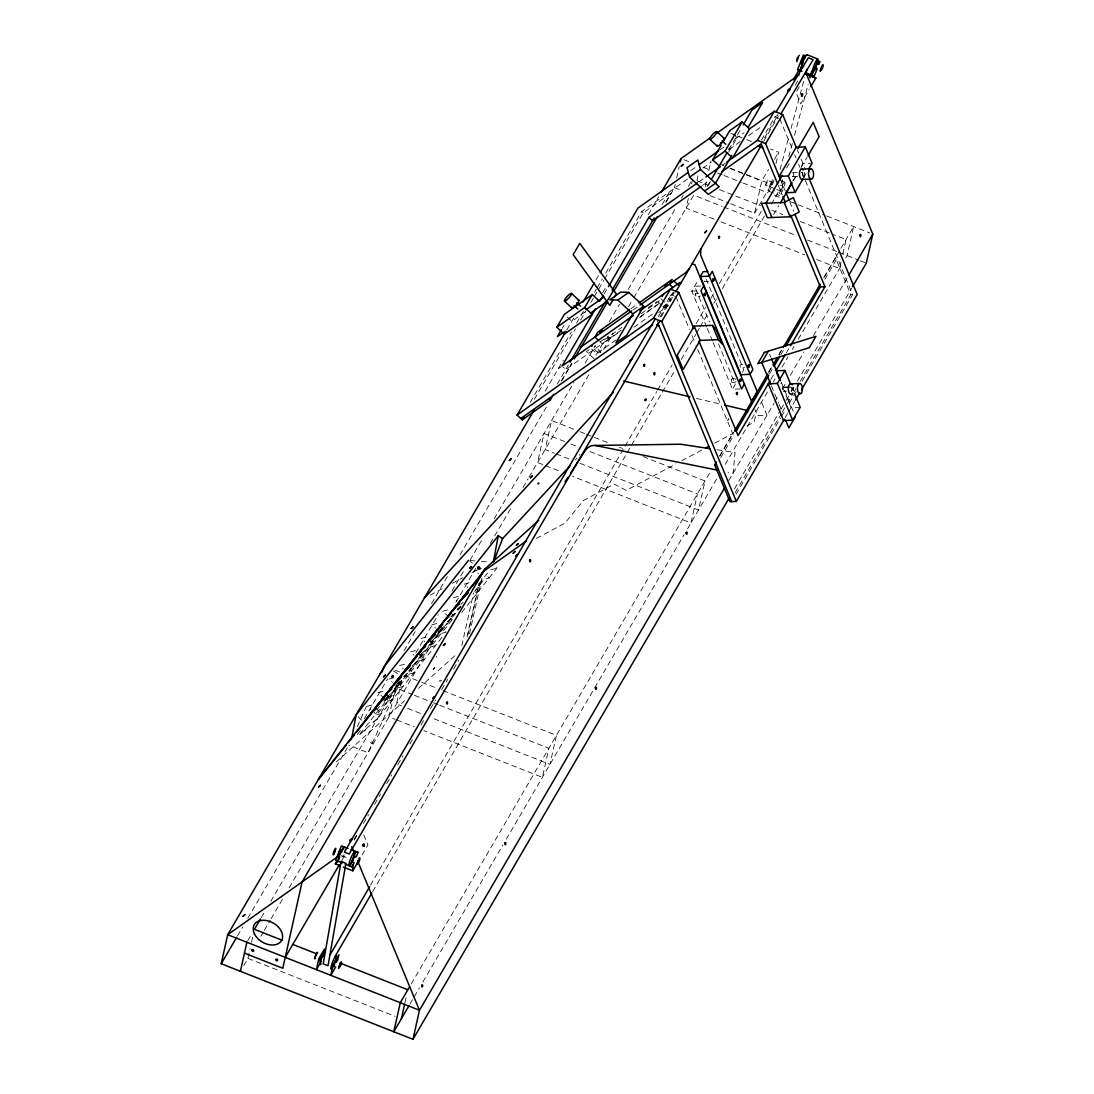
<?xml version="1.0" encoding="UTF-8"?>
<svg xmlns="http://www.w3.org/2000/svg" width="1094" height="1094" viewBox="0 0 1094 1094"><rect width="100%" height="100%" fill="white"/><g stroke="black" fill="none" stroke-linecap="round" stroke-linejoin="round"><path stroke-width="0.75" stroke-dasharray="5 3.75" d="M243.757 965.551L247.941 958.371L250.116 948.689M251.552 942.235L253.001 935.78M401.744 680.673L396.534 703.962L401.279 705.835M428.151 647.73L419.658 655.689M461.805 645.638L473.593 592.934M467.029 636.995L479.131 582.856M467.931 634.78L479.459 583.225M469.49 633.795L481.962 578.015M404.958 1002.678L406.407 996.224M665.918 202.363L674.533 187.621L675.258 184.394M676.694 177.939L679.224 166.644M688.317 198.424L686.157 208.106L714.614 219.32M691.558 183.901L692.639 179.06M696.96 180.647L698.396 174.192M705.233 186.705L707.039 178.65M708.83 170.596L710.991 160.914M730.792 203.799L754.6 213.18L761.807 180.934L768.521 169.447M754.6 213.18L771.379 184.462L772.46 179.621M776.056 163.512L778.586 152.216L770.641 149.099M840.999 262.095L839.563 268.55L815.837 259.21M842.804 254.027L846.059 239.504L833.396 234.513M475.37 590.842L476.806 589.283L475.808 589.981M780.049 169.597L788.842 136.75M791.044 128.531L804.678 77.606M781.759 182.985L782.648 179.703M788.801 156.702L792.316 143.56M794.517 135.355L808.151 84.429M436.684 656.359L436.287 657.207M672.742 292.686L673.412 292.59M357.287 726.553L366.394 706.396M399.556 682.971L368.063 752.727L348.89 745.164M370.483 885.21L624.195 447.706M625.057 446.229L656.769 391.543M657.631 390.066L672.195 364.931M696.194 323.55L705.63 307.291M710.772 298.416L714.191 292.508M719.332 283.633L761.342 211.21M372.712 891.542L626.424 454.024M627.272 452.547L674.424 371.263M681.275 359.434L695.852 334.299M696.7 332.822L699.271 328.391M700.133 326.915L707.845 313.609M713.849 303.27L716.42 298.826M722.423 288.488L764.419 216.065M771.27 204.236L778.135 192.407L773.335 190.52M562.33 328.2L563.971 325.369M566.801 329.909L573.653 318.163M595.943 279.996L599.375 274.129M530.248 402.346L571.396 331.892M576.538 323.086L583.403 311.339M594.548 292.262L596.257 289.322M597.119 287.859L602.261 279.052M605.693 273.172L641.699 211.525L687.634 178.937M534.323 399.324L575.471 328.87M580.613 320.063L585.755 311.257M590.897 302.45L593.468 298.047M594.329 296.57L603.765 280.433M604.613 278.956L643.204 212.906L671.101 193.105L669.596 191.723L661.104 206.274M545.195 391.119L563.232 360.254M602.671 292.727L607.074 285.178M648.304 214.588L658.67 196.852M604.12 293.971L607.567 288.078M557.215 384.144L568.292 365.177M561.359 380.999L571.642 363.372M665.959 201.911L671.101 193.105M237.494 935.876L242.636 927.069M247.777 918.276L348.029 746.628M364.384 718.621L387.645 678.786M404.014 650.766L415.214 631.594M431.583 603.56L447.952 575.54M460.013 554.89L547.889 404.438M561.673 380.835L572.012 363.14M247.723 940.813L251.921 933.633M261.316 917.538L264.762 911.644M270.779 901.333L399.255 681.384M415.829 652.995L438.215 614.691M451.972 591.116L464.02 570.48M470.051 560.169L482.098 539.547M494.146 518.912L573.967 382.244M585.153 363.099L595.478 345.43M609.235 321.882L619.546 304.214M628.147 289.486L676.311 207.04M681.466 198.205L683.189 195.252M688.345 186.418L690.929 182.001M260.823 936.327L263.394 931.924M264.242 930.461L270.259 920.177M271.107 918.7L283.127 898.147M289.131 887.863L436.957 634.766M455.87 602.37L475.644 568.511M490.262 543.486L510.912 508.149M522.946 487.541L528.101 478.707M528.963 477.23L589.844 373.013M603.601 349.451L613.05 333.26M628.53 306.758L632.838 299.387M633.699 297.924L693.705 195.17L722.177 206.383M707.189 186.582L709.774 182.178M728.659 149.837L740.679 129.256M708.816 184.544L710.498 181.672M728.645 152.23L737.151 137.68L729.657 130.774M658.356 316.617L671.114 294.792L674.205 292.59L657.207 321.691M761.397 140.21L774.99 116.921L778.094 114.733L761.096 143.834M341.957 860.253L345.389 854.373M353.991 839.659L357.423 833.778M363.44 823.481L368.596 814.647M374.613 804.35L380.63 794.053M386.647 783.755L391.802 774.921M397.819 764.624L402.975 755.79M409.84 744.016L412.424 739.612M421.012 724.898L424.458 719.004M430.475 708.707L435.631 699.886M441.648 689.589L447.651 679.278M453.668 668.981L458.824 660.161M354.265 840.219L357.506 834.667M795.201 85.291L799.249 78.358M661.173 316.863L674.205 294.546M763.667 141.372L778.313 116.292M799.263 86.877L796.022 92.429L800.767 103.875L809.15 89.503M362.046 855.002L367.926 844.937L363.181 833.491M706.642 326.942L691.791 291.113L698.669 279.326M774.388 159.396L778.586 152.216M786.586 167.915L790.88 160.572M792.781 181.071L797.034 173.796M801.287 166.52L802.982 163.608L810.572 163.307M773.622 214.574L778.778 205.754M793.369 180.756L797.663 173.413M801.095 167.532L807.112 157.235M803.598 177.802L807.003 171.99M740.05 388.944L732.46 389.245L735.291 384.391L718.512 343.899M742.375 372.261L743.783 369.84L706.355 279.503M411.289 983.875L710.184 472.129M719.647 455.938L733.404 432.376M768.658 372.015L772.104 366.121M778.983 354.347L781.554 349.93M823.7 277.78L840.028 249.815M840.889 248.338L853.607 226.567L847.112 255.613L845.43 258.485M719.825 456.061L733.541 432.581M768.699 372.398L772.118 366.531M778.983 354.784L781.554 350.381M824.425 276.987L835.57 257.91L837.389 257.828L824.644 279.667M720.755 457.524L733.5 435.699L695.962 345.102M769.629 373.833L772.214 369.416M780.815 354.688L784.261 348.795M770.805 379.468L774.196 373.656M786.23 353.034L789.677 347.154M409.949 1004.087L413.395 998.193M414.257 996.73L419.412 987.896M422.858 982.002L502.83 845.074M506.276 839.18L593.796 689.316M594.657 687.852L684.092 534.72M687.538 528.84L717.445 477.627M725.185 464.376L768.179 390.749M773.349 381.915L775.058 378.975M781.95 367.201L787.967 356.89M792.261 349.533L793.984 346.579M798.278 339.222L842.079 264.242M728.795 480.649L773.896 403.44M774.743 401.963L779.051 394.606M782.484 388.712L786.791 381.355M790.224 375.461L803.994 351.912M813.444 335.708L847.85 276.823M734.43 488.922L780.104 410.729M780.966 409.252L785.287 401.867M786.148 400.39L790.456 393.019M791.318 391.543L793.902 387.112M797.348 381.218L851.638 288.255M735.072 492.861L781.376 413.6M782.224 412.137L786.518 404.794M787.365 403.33L793.369 393.047M794.23 391.584L795.94 388.643M800.234 381.314L850.817 294.71L835.57 257.91M736.043 494.269L780.624 417.935M781.472 416.472L785.765 409.129M789.198 403.262L796.049 391.515M802.052 381.232L852.636 294.628L800.493 168.804M785.177 417.758L787.748 413.354M788.569 411.946L794.613 401.607M728.919 149.126L728.973 148.018M357.259 734.443L360.446 730.436M377.416 709.035L379.536 706.368M383.775 701.022L389.081 694.334M395.454 686.307L398.626 682.3M437.887 632.824L441.06 628.818M461.039 606.473L358.627 735.551L377.457 718.703L441.921 637.446M478.994 583.854L488.498 571.875M372.042 710.539L376.733 714.847L454.037 617.413M474.591 591.512L484.382 579.177L489.196 577.878L485.681 574.637M461.791 612.408L496.881 568.183L496.389 565.366M600.332 352.829L600.879 351.858L594.63 346.114M377.457 718.703L374.285 721.425A10.434 7.316 12.6 0 1 369.389 722.409M728.836 419.754L727.346 420.438L728.877 418.482M599.621 352.774L600.879 351.858M341.971 856.93L344.172 854.592M460.793 604.353L463.227 602.165M457.169 609.372L460.834 606.09M457.155 609.741L460.752 606.527M451.097 616.565L457.21 611.095M451.111 616.907L457.114 611.56M447.473 621.57L452.369 617.207L447.473 621.939M440.198 629.87L447.528 623.307L440.226 630.199M437.791 633.782L442.673 629.419L436.588 635.231M430.503 642.069L437.832 635.518L430.544 642.397M429.327 644.899L432.992 641.617L428.096 646.363M420.821 654.28L425.703 649.918M419.645 657.111L423.31 653.829L418.414 658.574M414.79 663.21L418.455 659.942L411.166 666.82M409.949 669.323L413.614 666.041L408.718 670.786M403.891 676.516L408.773 672.14L403.877 676.885M397.819 683.709L402.701 679.347M397.833 684.065L401.43 680.851M394.196 688.728L399.091 684.352L394.196 689.097M386.907 697.015L394.237 690.464L386.948 697.343M384.514 700.939L389.396 696.563L384.5 701.309M336.268 761.889L404.589 700.762M418.51 688.317L456.471 654.349M690.847 170.541L697.794 165.604M720.071 149.796L724.242 146.828M735.373 138.938L744.043 132.784M702.881 168.107L711.209 162.199M729.233 149.399L740.323 141.536M748.652 135.629L762.518 125.783M698.929 181.836L704.495 177.898M722.573 165.057L725.363 163.088M702.526 185.406L708.078 181.467M585.126 311.831L571.847 321.267L565.598 315.51M630.814 308.754L637.706 303.858M633.098 309.971L639.005 305.787M558.255 368.774L561.031 366.805M589.174 349.67L586.411 351.625L593.905 358.531L605.242 339.126L621.775 327.393M600.196 341.848L608.455 335.981M648.414 307.619L656.673 301.753M641.057 313.704L661.733 299.031M621.187 330.224L565.721 369.594L563.219 367.283M640.605 316.44L658.629 303.653M617.563 333.219L602.411 343.967L599.909 341.67M639.607 317.575L658.889 303.886M669.911 296.064L676.803 291.168M616.031 339.988L596.736 353.677L591.745 349.068M633.946 327.27L654.609 312.611M662.868 306.744L669.76 301.848M658.656 312.569L668.311 305.732L665.808 303.421M772.255 182.137L770.408 186.992L772.255 182.137L767.523 180.264L765.581 185.064L775.031 188.824M765.677 185.132L767.523 180.264M783.044 186.39C776.877 197.44 788.282 185.16 779.967 185.173M430.106 595.191L443.521 588.025M452.465 583.252L462.926 577.659M471.924 572.846L476.423 570.453M536.416 538.398L564.914 523.178L583.485 500.464L614.158 484.081L626.247 490.413L675.86 463.911M681.836 460.724L702.786 449.525M714.765 443.125L732.72 433.539M747.011 425.908L754.149 422.093L756.255 412.657L754.956 409.512M698.724 293.397C692.488 291.633 695.237 299.633 700.379 295.941M695.825 296.118L695.688 293.52M479.828 569.249L475.015 570.548L478.529 573.789M490.878 569.81L496.881 568.183M469.066 582.815L464.253 584.114L467.753 587.355M458.304 596.38L453.477 597.68L456.991 600.921M475.22 592.305L478.434 591.444L476.095 589.283M447.542 609.946L442.714 611.245L448.567 616.647M436.766 623.512L431.952 624.824L435.467 628.052M426.004 637.077L421.19 638.39L424.704 641.617M430.557 647.019L435.371 645.706L428.342 639.238M404.479 664.222L399.652 665.521L403.166 668.762M419.781 660.585L424.609 659.272L415.241 650.643L410.428 651.956L413.929 655.183M393.717 677.788L388.89 679.087L392.404 682.328M409.019 674.15L413.847 672.851L410.332 669.61M382.941 691.353L378.127 692.652L383.98 698.04M398.257 687.716L403.071 686.417L398.394 682.095M372.179 704.919L367.365 706.218L370.88 709.459M376.733 714.847L381.546 713.548L374.517 707.08M735.879 379.208C729.014 376.199 729.042 385.238 735.893 381.806M731.339 381.984L731.325 379.386M792.617 172.729L797.184 172.551M793.013 176.599L797.567 176.407M708.871 281.39L704.317 281.568L704.194 278.97M700.707 286.026L694.622 286.259L709.473 322.087M691.791 291.113L699.394 290.813M850.817 294.71L852.636 294.628M742.826 364.712C738.272 362.647 739.776 371.167 744.426 367.256M783.413 391.269L786.449 391.146M800.206 407.283L791.085 407.638L780.925 383.105M757.896 415.583L767.003 415.214L761.834 402.729M470.051 560.538L474.905 560.921M481.36 561.427L489.428 562.056M716.967 449.73L735.072 452.492L733.103 473.278L728.112 472.266M696.604 398.421L721.466 404.356M774.99 116.921L778.586 118.343M730.942 133.454L735.715 135.328M737.301 135.957L745.233 139.088M746.819 139.704L751.592 141.591M781.608 180.948L784.699 182.165M720.563 164.442L723.736 165.686M730.095 168.189L771.379 184.462M730.054 168.421L761.807 180.934M776.576 189.426L781.212 191.245M768.767 191.231L779.557 195.484M683.969 159.738L689.876 162.062M703.36 167.368L711.264 170.486M717.596 172.975L722.341 174.849M723.927 175.478L741.322 182.329M742.908 182.944L768.207 192.913M774.538 195.416L780.856 197.905M790.347 201.638L796.678 204.14M798.251 204.756L825.136 215.354M826.722 215.969L869.839 232.954M697.384 180.934L708.461 185.296M719.537 189.659L760.645 205.85M771.721 210.212L782.798 214.574M800.193 221.439L831.823 233.897M710.143 195.662L729.192 203.169M674.533 187.621L681.904 190.52M723.763 207.012L796.5 235.675M807.577 240.037L837.621 251.88M839.207 252.495L858.913 260.263M860.39 260.851L866.298 263.175M720.946 221.822L804.76 254.847M671.114 294.792L674.711 296.2M573.694 429.217L551.608 420.52L545.127 449.566L554.617 453.313M579.998 431.706L584.729 433.566M586.302 434.195L608.373 442.892M619.409 447.241L622.568 448.472M643.067 456.554L705.028 480.963L698.533 510.009L579.916 463.282M564.613 441.566L544.06 433.456L537.564 462.502L543.896 464.991M570.945 444.055L578.849 447.172M589.926 451.535L697.466 493.9L690.97 522.946L572.353 476.218M556.19 453.928L570.425 459.535M545.468 465.62L561.29 471.856M394.934 670.13L400.842 672.454M404.507 675.504L417.771 680.728M421.71 682.287L437.244 688.399M442.947 690.642L556.436 735.359L549.94 764.405L431.323 717.678M412.876 694.704L395.467 687.852L388.985 716.898L395.303 719.401M414.448 695.333L431.843 702.184M433.429 702.813L438.174 704.686M439.761 705.302L548.873 748.296L542.392 777.342L423.775 730.614M407.611 708.324L421.833 713.931M396.89 720.016L414.284 726.867M341.533 855.727L349.013 858.681M247.941 958.371L395.03 1016.312M441.593 680.509L439.597 680.618L440.239 681.918M469.818 561.331L472.553 563.164M641.699 211.525L643.204 212.906M668.639 298.58L671.142 300.877M660.817 298.826L664.564 302.272M657.959 301.821L661.706 305.267M594.083 349.136L599.074 353.731M449.88 612.107L454.557 616.414M449.743 617.727L452.082 619.874M439.118 625.672L446.133 632.141L441.32 633.453L436.629 629.132M385.293 693.514L392.308 699.982L387.495 701.281L385.156 699.121M797.43 150.234L798.675 153.201M801.136 159.15L805.54 169.775M779.79 118.822L792.083 148.497M794.668 154.746L795.967 157.864M798.552 164.114L799.851 167.232M780.637 179.826L785.205 190.835M789.759 201.843L793.67 211.279M778.326 185.406L782.21 194.787M791.947 387.344L793.218 390.421M769.643 354.265L770.942 357.382M781.266 382.298L794.176 413.45M771.42 385.826L778.518 402.961M779.174 404.52L781.745 410.756M707.285 328.501L712.454 340.959M713.097 342.518L732.46 389.245M675.901 296.679L689.493 329.485M692.078 335.735L695.319 343.543M793.082 386.975A5.21 2.53 87.7 0 1 793.232 390.955M790.388 387.235A1.956 0.944 87.7 0 1 791.769 389.013A1.956 0.944 87.7 0 1 790.524 390.859M782.224 387.823A1.956 0.944 87.7 0 1 782.648 389.628M804.199 172.237A5.21 2.53 87.7 0 1 804.063 177.406M801.3 172.77A1.956 0.944 87.7 0 1 802.586 172.961A1.956 0.944 87.7 0 1 802.681 175.601A1.956 0.944 87.7 0 1 801.41 175.874M793.109 172.838A1.956 0.944 87.7 0 1 793.451 176.189A1.956 0.944 87.7 0 1 791.892 174.944M773.964 179.922A7.152 1.108 -68.5 0 1 770.108 189.727A7.152 1.108 -68.5 0 1 768.904 188.318A7.152 1.108 -68.5 0 1 772.979 178.76M579.902 454.352A20.239 4.362 -47.3 0 1 579.218 455.254M577.03 458.017A20.239 4.362 -47.3 0 1 575.43 459.877M361.745 720.194A10.434 7.316 12.6 0 1 358.422 716.816M393.443 671.142A10.434 7.316 12.6 0 1 397.724 673.904M607.58 339.072L609.372 337.321L607.58 339.072M479.076 585.769L480.061 583.553L479.076 585.769M364.357 731.024L365.847 729.192L364.357 731.024M433.251 669.364L434.742 667.586L433.251 669.364M664.181 307.373L665.972 305.691L664.181 307.373M537.66 483.835C539.055 486.064 540.286 479.869 537.66 483.835M370.661 742.334C372.042 746.217 374.64 740.282 370.661 742.334M784.931 183.095L784.904 182.411A7.152 1.108 -68.5 0 0 780.542 189.891A7.152 1.108 -68.5 0 0 780.692 194.322A7.152 1.108 -68.5 0 0 784.931 183.095"/><path stroke-width="1.5" d="M336.761 960.149L334.668 962.994L334.285 966.453M355.222 856.069L353.116 858.899L352.733 862.373M797.28 59.65L798.073 57.339M700.775 249.049L700.625 254.984L757.308 391.789M317.492 953.161C317.451 949.168 312.665 961.612 315.482 958.317M335.913 849.19C335.858 844.677 330.853 859.022 334.258 853.621M351.516 739.202L356.152 714.792L498.303 535.636L502.556 538.699L493.64 561.755M493.353 561.673L498.303 535.636M729.26 497.784L412.971 1039.3L221.22 963.746L227.702 934.7L534.036 410.236M240.393 971.308L246.888 942.262M322.757 956.826L324.494 949.045L318.833 958.754L316.398 969.64L321.253 961.325M337.485 960.942L338.88 954.72L333.219 964.416L330.785 975.315L335.639 967M401.361 1018.815L404.602 1004.292M412.971 1039.3L419.467 1010.254L724.857 487.391M680.304 161.803L681.029 158.575L710.279 137.803M805.676 72.149L872.78 234.116L866.298 263.175L852.499 286.778M354.894 857.477L355.112 856.684M818.148 64.355C819.256 59.076 814.319 68.484 815.7 69.565M805.567 74.324L806.88 69.401M809.916 77.852L811.68 71.288M321.8 956.73C323.797 947.705 316.33 967.014 321.062 958.617M336.159 962.46L336.446 961.558M340.207 852.773C342.819 841.327 333.684 865.956 339.851 853.73M334.709 851.624L334.928 850.366L334.19 852.65M316.248 955.718L316.535 954.433L315.865 955.568M798.059 58.187L797.348 59.623M335.051 851.843L335.407 850.886M348.015 848.424L341.41 845.881L335.68 860.445L337.964 861.293L339.687 856.917M341.41 852.554L343.694 846.729M356.357 856.766L358.08 852.39L355.796 851.556L350.066 866.12L352.35 866.954L354.073 862.592M801.902 71.301L797.594 69.606L803.311 55.042L805.608 55.89L804.459 58.802M803.311 61.715L799.878 70.454L797.594 69.606M818.845 64.464L819.98 61.551L817.697 60.717L811.967 75.281L814.251 76.115L817.122 68.84M381.806 672.277L384.609 666.068L468.437 560.415M816.329 68.717L816.712 67.992M330.197 954.679L369.635 886.687M334.996 956.566L371.851 893.019M655.224 318.928L344.419 852.089L349.218 853.976L660.01 320.829M592.251 294.56L584.702 307.496L592.196 314.402L564.285 334.203L556.805 327.297L564.354 314.361L592.251 294.56L599.744 301.465M561.495 329.609L557.366 336.678L564.258 331.797M553.646 394.209L550.214 400.076L522.317 419.877L517.065 415.05L565.967 331.318M583.088 302.012L594.233 282.936M600.237 272.666L637.952 208.079L688.058 172.51M522.317 419.877L524.026 416.937M661.214 192.476L681.029 158.575M595.546 308.645L561.974 366.134L633.33 315.482M600.674 299.865L603.259 295.448M608.428 286.601L648.851 217.378L697.534 182.835M570.015 362.223L605.283 301.835M612.161 290.06L654.294 217.925M613.57 290.17L606.965 301.479L590.432 313.212M574.213 358.969L607.649 301.725M613.652 291.455L657.385 216.598M221.22 963.746L236.646 937.339M613.078 299.729L609.782 305.39L573.174 254.642L579.779 243.333L616.387 294.067L614.732 296.898M260.468 919.015L254.437 929.326L282.279 940.293M720.153 166.78L712.659 159.874L721.165 145.324M722.861 142.411L729.657 130.774L742.06 121.967L749.554 128.873L732.556 157.974L725.062 151.081L742.06 121.967M643.696 306.183L632.838 313.882L615.84 342.983L626.698 335.284L643.696 306.183L628.708 292.385L620.736 292.071L609.891 299.77L617.864 300.084L628.708 292.385M711.483 179.238L726.936 152.777M743.25 124.853L751.838 110.152L762.682 102.453L748.091 127.437M538.74 520.388L484.902 568.935L302.108 881.901L282.799 968.258L244.454 953.147M731.777 155.362L715.462 183.3L704.618 190.999M662.226 296.392L663.648 293.971M517.065 415.05L653.46 318.245L670.458 289.144L678.772 292.413L693.76 328.583M726.744 162.103L757.349 140.374L774.347 111.273L782.648 114.542L796.377 147.69M340.111 865.805L335.338 863.932L337.02 861.046M793.355 79.753L798.388 71.124M285.233 957.373L339.372 864.67M675.736 291.92L761.082 145.789M716.392 461.942L714.683 464.882L729.93 501.681L736.303 501.421L661.774 321.513L678.772 292.413M780.637 179.826L765.65 143.656L782.648 114.542M343.284 867.063L352.815 870.81L357.847 862.195M810.832 86.631L815.878 78.002L806.333 74.255M700.297 276.563L709.404 276.194L712.249 271.353L752.904 369.485L750.074 374.326L740.953 374.695L700.297 276.563L703.127 271.709L707.681 271.531M703.743 285.903L700.912 290.758L741.568 388.89L744.399 384.035M694.198 326.08L677.2 355.194L683.135 369.498L700.133 340.398L694.198 326.08L712.426 325.369L716.201 329.691L722.136 343.995L718.361 339.673L712.426 325.369M782.292 175.272L765.978 203.197L771.913 217.515M797.745 148.811L813.198 122.35L819.132 136.668L807.96 155.772M788.323 175.997L805.321 146.897L796.2 147.252L779.201 176.366L788.323 175.997L795.092 192.353L785.984 192.722L791.933 182.534M780.487 202.814L791.659 183.696M795.092 192.353L802.75 179.266M808.698 169.078L812.09 163.252L805.321 146.897M768.357 351.147L761.739 362.47L770.778 384.267M409.566 986.815L400.295 1002.692L393.799 1031.751L409.101 1005.564M751.455 401.457L757.472 391.16M734.402 431.118L767.838 373.874M772.979 365.054L777.273 357.724M783.263 347.441L820.131 284.331M736.084 431.282L768.781 375.31M773.937 366.476L779.954 356.165M785.984 345.854L820.391 286.943L790.62 215.08M769.957 380.903L738.067 435.521L698.97 341.164M785.369 354.511L775.919 370.716L784.959 370.483L790.675 384.281M790.538 345.677L824.944 286.765L794.969 214.424M777.396 383.42L768.289 383.775L783.536 420.575L792.644 420.219L777.396 383.42L784.959 370.483M848.712 275.346L872.78 234.116M736.303 501.421L784.316 419.221M795.461 400.144L799.755 392.801M801.464 389.861L857.19 294.45L809.464 179.252M792.644 420.219L800.206 407.283L794.476 393.484M795.461 416.568L788.842 427.891L785.629 420.096M776.097 111.971L808.329 57.777L813.115 59.664L780.897 113.858M478.228 578.808L484.902 568.935M476.861 580.258L480.594 576.306M481.319 574.897L483.425 571.451L526.146 541.133M565.092 481.647L567.868 477.367M570.644 473.087L584.483 451.685A33.08 16.054 87.7 0 1 593.44 445.49L680.755 444.232L710.375 448.731M350.299 840.807L351.735 839.385M351.762 839.85L350.914 840.848M591.758 346.36L592.36 345.622M483.425 571.451L318.368 779.475L346.06 745.383M348.165 742.717L350.285 740.05M352.405 737.37L354.524 734.703M356.644 732.036L372.521 712.016L376.117 708.803M366.025 719.428L375.447 708.338M384.609 697.671L370.866 713.315M381.546 699.859L391.898 687.606L385.389 695.005M393.854 685.145L400.336 678.28M390.243 688.905L400.623 676.612M399.925 676.694L411.276 663.183M419.029 653.405L420.958 650.971L414.462 658.383M415.447 657.125L425.798 644.872L419.303 652.27M427.754 642.41L435.439 634.479M424.144 646.171L434.523 633.877M452.943 610.671L454.872 608.25L448.362 615.649M449.361 614.39L459.712 602.138L453.203 609.536M461.668 599.676L468.232 592.743M458.044 603.437L467.466 592.36M476.355 581.16L463.883 596.08M788.952 89.981L788.377 91.048L789.294 90.433M789.075 89.763L789.649 88.696L787.871 90.583L790.1 89.106L789.526 90.187M796.829 61.661L797.157 58.297L799.29 55.343M462.899 597.338L467.234 592.401M444.506 620.503L451.015 613.091M443.521 621.748L450.017 614.349L438.68 627.86M433.826 633.959L441.333 625.303M429.983 638.814L442.728 624.414M428.985 640.058L434.414 633.891M410.606 663.237L417.115 655.826M409.607 664.482L416.117 657.084L404.766 670.581M396.069 681.548L410.018 666.068M395.084 682.793L400.5 676.625M380.548 701.104L387.057 693.705L376.705 705.958M375.707 707.216L382.216 699.818M689.288 268.727L685.664 272.666L640.004 305.062M424.144 598.377L613.31 392.336M502.556 538.699L570.33 465.456M335.338 863.932L338.648 860.431M721.096 142.603L720.399 143.287M465.552 594.78L467.781 592.784M455.856 606.992L459.521 603.71M431.638 637.515L435.303 634.233M421.956 649.727L425.621 646.445M407.419 668.037L409.867 665.849M397.737 680.249L401.402 676.967M388.042 692.461L391.707 689.179M373.519 710.772L375.967 708.584M717.254 132.866L799.441 74.529M699.189 164.62L718.676 150.781M749.294 129.051L774.347 111.273M712.659 159.874L725.062 151.081M689.63 177.187L700.488 169.488L697.863 160.039L687.005 167.738L689.63 177.187L708.365 194.445L719.209 186.746L700.488 169.488M705.89 176.9L719.797 167.04M701.131 186.39L652.598 220.838L648.851 217.378M721.944 171.621L761.096 143.834L777.67 183.847M556.805 327.297L584.702 307.496M586.015 309.725L603.929 297.007M629.433 309.725L597.748 332.22L594.917 337.075L598.664 340.521M639.087 302.888L672.14 279.421L669.309 284.276L673.056 287.722M580.517 347.29L631.703 310.956M639.867 310.86L680.003 282.361L680.878 283.114M520.812 418.496L652.721 324.877M337.923 856.479L227.702 934.7L419.467 1010.254L358.217 862.428M801.369 93.783L802.299 95.123L801.314 96.026M705.78 447.925L708.775 446.325M784.207 202.486L793.328 197.658L799.249 211.962L790.141 216.79L767.345 217.692L761.424 203.375L784.207 202.486L790.141 216.79M801.41 169.146L810.531 168.777M802.463 179.457L811.57 179.101M820.391 286.943L824.944 286.765M700.133 340.398L718.361 339.673M790.292 383.885L799.413 383.515M784.548 387.344L789.102 387.167M714.683 464.882L716.502 464.8M594.999 445.449L718.129 470.256M692.051 263.996L694.95 264.693L752.344 403.207M623.689 381.027L689.972 396.835M724.775 405.136L747.981 410.674M806.551 74.406L815.878 78.002M806.893 54.7L817.683 58.953M805.622 72.71L814.251 76.115M757.349 140.374L765.65 143.656M757.992 146.035L762.791 147.922M653.46 318.245L661.774 321.513M656.509 324.836L658.903 325.78M350.887 849.559L358.08 852.39M337.964 861.293L342.285 862.988M345.157 864.123L352.35 866.954M292.795 944.437L316.44 953.749M340.07 963.062L407.843 989.769M478.023 566.842L480.758 568.675M716.816 131.581L724.31 138.487M722.108 140.88L725.842 144.34M709.76 139.266L717.254 146.172M673.398 280.57L678.389 285.178M617.864 300.084L632.838 313.882M571.465 293.424L578.958 300.33M576.757 302.737L580.504 306.183M574.104 305.623L577.851 309.069M564.408 301.11L571.902 308.016M548.709 398.695L550.214 400.076M785.848 192.407L789.116 200.27M782.853 196.346L785.437 202.595M771.585 358.941L780.61 380.739M776.48 372.37L779.01 378.51M657.781 323.058L731.749 501.599M351.707 846.701L353.663 851.419M352.76 864.383L352.815 870.81M792.507 393.129A5.21 2.53 87.7 0 1 789.089 392.609A5.21 2.53 87.7 0 1 788.815 385.567A5.21 2.53 87.7 0 1 792.206 384.856M803.078 179.088A5.21 2.53 87.7 0 1 799.399 173.7A5.21 2.53 87.7 0 1 803.324 170.117M578.056 300.481A5.21 1.121 -47.3 0 1 576.292 304.911A5.21 1.121 -47.3 0 1 571.943 307.14M723.407 138.637A5.21 1.121 -47.3 0 1 721.63 143.054A5.21 1.121 -47.3 0 1 717.295 145.283M338.566 861.388A7.152 1.108 -68.5 0 1 340.33 853.265A7.152 1.108 -68.5 0 1 343.666 849.409M352.624 859.747A7.152 1.108 -68.5 0 1 348.89 864.78A7.152 1.108 -68.5 0 1 353.13 853.552A7.152 1.108 -68.5 0 1 353.28 858.011M321.198 963.841A7.152 1.108 -68.5 0 1 321.062 959.67A7.152 1.108 -68.5 0 1 325.41 951.37M334.094 964.101A7.152 1.108 -68.5 0 1 330.935 967.328A7.152 1.108 -68.5 0 1 335.475 956.211A7.152 1.108 -68.5 0 1 334.805 962.378M802.681 67.172A7.152 1.108 -68.5 0 1 802.846 62.139A7.152 1.108 -68.5 0 1 807.112 54.946M814.127 70.385A7.152 1.108 -68.5 0 1 812.705 69.36A7.152 1.108 -68.5 0 1 816.958 59.541A7.152 1.108 -68.5 0 1 816.903 63.972M815.577 67.418A7.152 1.108 -68.5 0 1 814.839 69.018M357.629 712.946A10.434 7.316 12.6 0 1 358.285 711.141M380.069 673.836A10.434 7.316 12.6 0 1 381.382 672.29M338.511 968.135C342.381 966.152 342.545 955.089 338.511 968.135M339.523 966.098L340.507 963.869L339.523 966.098M356.959 864.055C360.829 862.072 361.006 850.995 356.959 864.055M357.97 862.017L358.955 859.788L357.97 862.017M704.235 294.177C705.056 298.758 706.109 290.963 704.249 294.108C705.056 298.867 706.081 290.854 704.235 294.177M820.199 70.919C824.069 68.949 824.247 57.873 820.199 70.919M821.211 68.895L822.209 66.666L821.211 68.895M363.372 844.924C364.247 849.559 365.177 841.614 363.372 844.924M504.758 843.283C505.619 847.918 506.577 839.987 504.758 843.283M600.086 332.166L601.878 330.415L600.086 332.166M712.741 279.613C713.274 284.084 714.943 277.042 712.796 279.271C713.138 284.358 714.833 276.508 712.741 279.613M748.323 365.464C749.103 370.1 750.197 362.264 748.323 365.437C749.103 370.141 750.183 362.223 748.323 365.464M275.633 959.52C277.425 963.677 279.079 957.4 275.633 959.52M736.385 393.143C737.11 397.806 738.368 389.97 736.385 393.143M529.592 560.306C530.385 564.983 531.465 557.106 529.592 560.306M859.857 235.278C860.636 239.955 861.744 232.092 859.857 235.278M681.247 166.165L683.053 164.415L681.247 166.165M686.102 532.737C686.731 537.482 688.085 529.756 686.102 532.737M446.489 702.526C447.118 707.285 448.499 699.572 446.489 702.526M739.831 379.919C740.023 384.35 742.293 377.977 739.927 379.522C739.954 384.773 742.115 377.239 739.831 379.919M653.843 373.355C654.417 378.127 655.894 370.497 653.843 373.355M530.508 477.709L532.299 475.972L530.508 477.709M665.179 285.958L666.984 284.221L665.179 285.958M515.903 556.149L517.694 554.426L515.903 556.149M595.451 687.88C595.915 692.707 597.556 685.186 595.451 687.88M251.661 950.03C253.275 954.214 255.271 948.074 251.661 950.03M362.852 844.746C363.29 849.573 364.999 842.106 362.852 844.746M801.601 94.467C802.039 99.294 803.748 91.828 801.601 94.467M509.38 460.437L511.171 458.701L509.38 460.437M421.682 985.352C422.038 990.207 423.87 982.822 421.682 985.352M513.182 553.332L514.932 551.567L513.182 553.332M718.512 236.701C718.772 241.555 720.768 234.321 718.512 236.701M643.71 364.753C643.956 369.608 645.98 362.401 643.71 364.753M383.611 676.803L385.361 675.039L383.611 676.803M801.123 62.796L801.123 63.958L803.967 56.683L801.123 62.796M341.137 861.388L323.209 963.869L328.009 965.756L345.923 863.275L341.137 861.388M644.763 400.254C646.472 402.195 647.156 396.329 644.763 400.254M443.426 645.433L445.176 643.696L443.426 645.433M318.614 787.01L320.378 785.287L318.614 787.01M704.796 232.707L706.56 230.998L704.796 232.707M391.584 676.612C393.102 679.21 394.592 672.892 391.584 676.612M411.18 628.53L412.958 626.903L411.18 628.53M469.75 568.21L471.5 566.528L469.75 568.21M349.711 840.643L351.461 838.975L349.711 840.643M477.709 568.032C479.063 570.753 480.84 564.367 477.709 568.032M243.087 916.321L244.837 914.652L243.087 916.321M629.994 360.774L631.676 359.092L629.994 360.774M516.409 545.291L518.159 543.65L516.409 545.291M432.841 698.314L434.578 696.7L432.841 698.314M764.391 352.377L757.773 363.7L809.314 347.687L815.919 336.364L764.391 352.377M797.799 385.567A5.21 2.53 87.7 0 0 799.796 393.854A5.21 2.53 87.7 0 0 802.189 386.606A5.21 2.53 87.7 0 0 797.799 385.567M808.917 170.828A5.21 2.53 87.7 0 0 810.914 179.115A5.21 2.53 87.7 0 0 813.307 171.867A5.21 2.53 87.7 0 0 808.917 170.828M566.049 300.508A5.21 1.121 -47.3 0 0 571.56 293.753A5.21 1.121 -47.3 0 0 566.2 297.568A5.21 1.121 -47.3 0 0 566.049 300.508M711.401 138.651A5.21 1.121 -47.3 0 0 716.912 131.895A5.21 1.121 -47.3 0 0 711.551 135.711A5.21 1.121 -47.3 0 0 711.401 138.651M254.451 933.893A15.767 10.981 30.3 0 0 279.763 942.672A15.767 10.981 30.3 0 0 269.548 921.353A15.767 10.981 30.3 0 0 254.451 933.893"/></g></svg>
